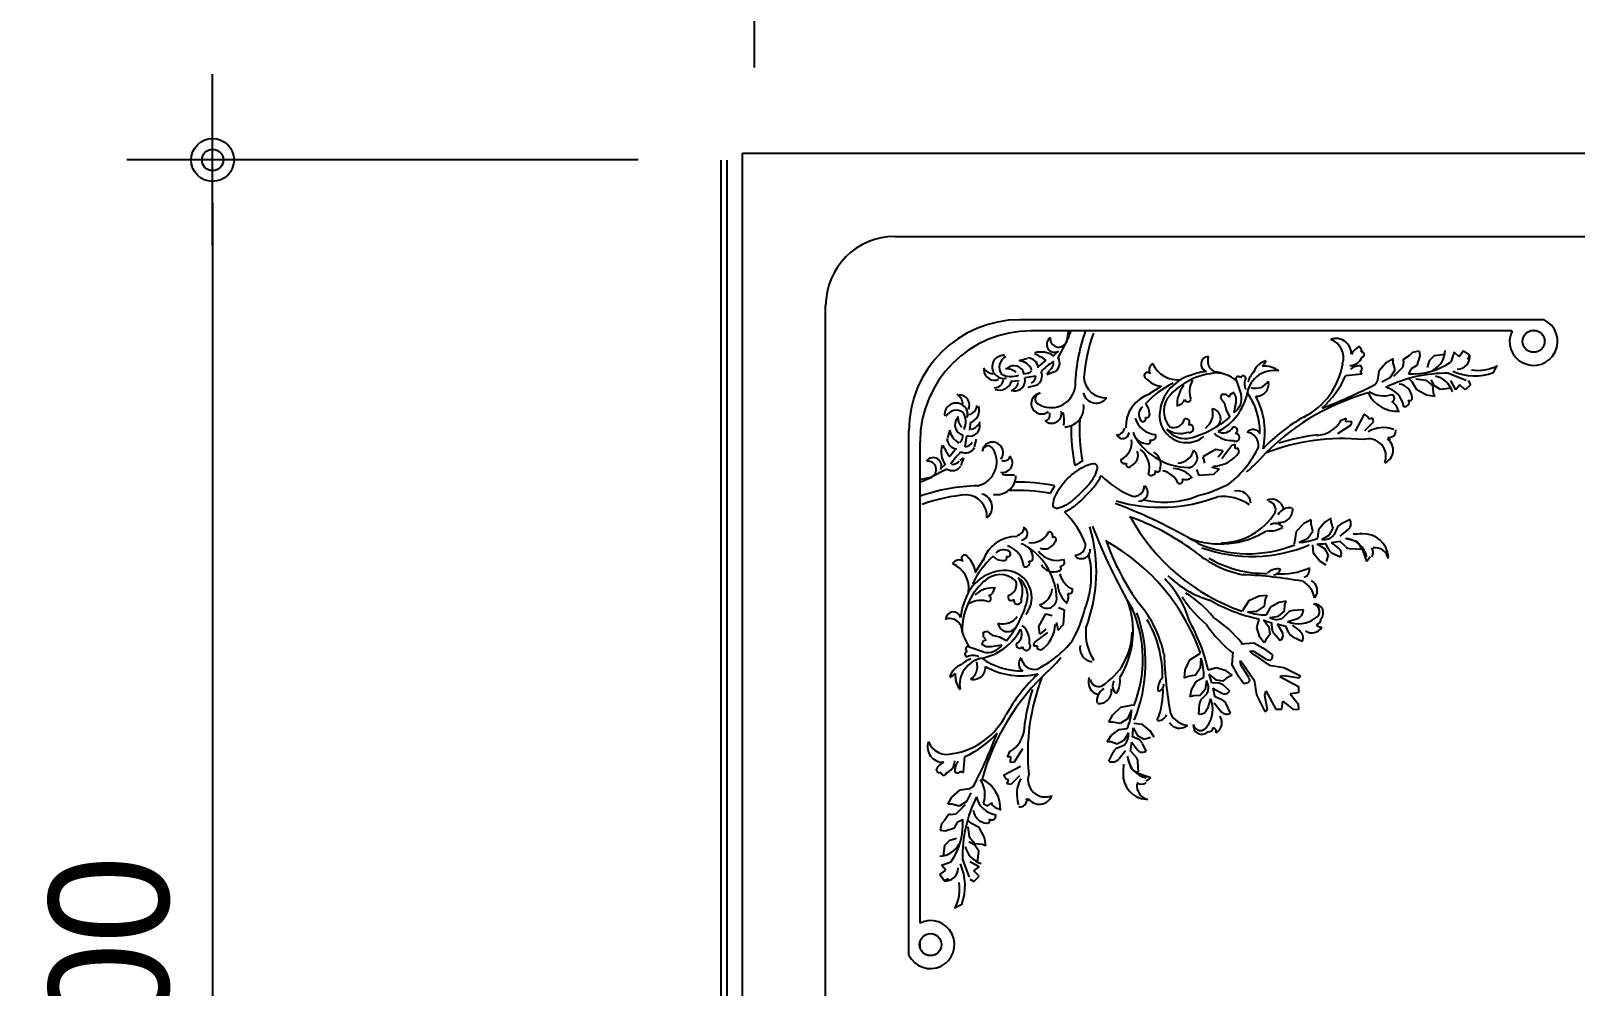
# Model space of a CAD drawing. Header units: millimetres. Extents: x 0 to 21000, y 0 to 5940.
# Drawn here: x 19659.4 to 19839.5, y 1142.3 to 1253.7 of the extents above; entities that cross this region are included whole.
import ezdxf

# ---------------------------------------------------------------- set-up
doc = ezdxf.new("R2010")
doc.units = ezdxf.units.MM
doc.layers.add('2', color=7, linetype='Continuous')
doc.layers.add('DIM', color=7, linetype='Continuous')
doc.styles.add('1', font='')
doc.styles.get('1').set_extended_font_data('Dotum')
doc.dimstyles.new('SAMOO-3', dxfattribs={"dimscale": 300, "dimtxt": 3.0005, "dimasz": 1, "dimexe": 2, "dimexo": 2, "dimgap": 1, "dimtad": 1, "dimdec": 0, "dimdsep": 46, "dimlunit": 6, "dimtxsty": '1', "dimblk1": 'DIMDOT', "dimblk2": 'DIMDOT', "dimsah": 1, "dimcen": 2.5, "dimdle": 1.5, "dimclrd": 8, "dimclre": 8, "dimclrt": 3, "dimadec": 0, "dimazin": 0, "dimtfac": 1, "dimtdec": 0, "dimtix": 1, "dimtmove": 2, "dimatfit": 3, "dimldrblk": 'DIMDOT', "dimfxl": 1, "dimtvp": 1, "dimtolj": 1, "dimtzin": 0, "dimarcsym": 0})

# ---------------------------------------------------------------- blocks, each defined once
blk = doc.blocks.new('DIMDOT')
at = {"color": 0}
blk.add_line((-2, 0), (2, 0), dxfattribs=at)
for radius in [0.5, 0.25]:
    blk.add_circle((0, 0), radius, dxfattribs=at)
blk = doc.blocks.new('*D3101')
at = {"layer": 'Defpoints', "color": 0, "transparency": 16777216}
for p in [(19743.79, 1299.04), (19743.79, 1239.39), (19936.64, 1239.39)]:
    blk.add_point(p, dxfattribs=at)
at = {"layer": 'DIM', "color": 8, "lineweight": -2, "transparency": 16777216}
for p, q in [((19743.79, 1249.39), (19743.79, 1309.04)), ((19936.64, 1249.39), (19936.64, 1309.04)), ((19931.64, 1299.04), (19748.79, 1299.04))]:
    blk.add_line(p, q, dxfattribs=at)
at = {"layer": 'DIM', "color": 8, "lineweight": -2, "transparency": 16777216, "xscale": 5, "yscale": 5, "zscale": 5, "rotation": 180}
blk.add_blockref('DIMDOT', (19743.79, 1299.04), dxfattribs=at)
at = {"layer": 'DIM', "color": 8, "lineweight": -2, "transparency": 16777216, "xscale": 5, "yscale": 5, "zscale": 5}
blk.add_blockref('DIMDOT', (19936.64, 1299.04), dxfattribs=at)
at = {"layer": 'DIM', "color": 3, "transparency": 16777216, "insert": (19840.21, 1311.05), "char_height": 14, "attachment_point": 5, "style": '1'}
blk.add_mtext('\\A1;600', dxfattribs=at)
blk = doc.blocks.new('*D3107')
at = {"layer": 'Defpoints', "color": 0, "transparency": 16777216}
for p in [(19740.23, 1238.6), (19680.58, 1045.74), (19740.23, 1045.74)]:
    blk.add_point(p, dxfattribs=at)
at = {"layer": 'DIM', "color": 8, "lineweight": -2, "transparency": 16777216}
for p, q in [((19730.23, 1238.6), (19670.58, 1238.6)), ((19680.58, 1233.6), (19680.58, 1050.74)), ((19730.23, 1045.74), (19670.58, 1045.74))]:
    blk.add_line(p, q, dxfattribs=at)
at = {"layer": 'DIM', "color": 8, "lineweight": -2, "transparency": 16777216, "xscale": 5, "yscale": 5, "zscale": 5}
for p, rotation in [((19680.58, 1238.6), 90), ((19680.58, 1045.74), 270)]:
    blk.add_blockref('DIMDOT', p, dxfattribs=dict(at, rotation=rotation))
at = {"layer": 'DIM', "color": 3, "transparency": 16777216, "insert": (19668.57, 1142.17), "char_height": 14, "attachment_point": 5, "rotation": 90, "style": '1'}
blk.add_mtext('\\A1;600', dxfattribs=at)

msp = doc.modelspace()

# ---------------------------------------------------------------- linework, layer by layer
at = {"color": 7}
for p, q in [((19742.38, 1045.13), (19742.38, 1239.39)), ((19742.38, 1239.39), (19936.64, 1239.39)), ((19760.18, 1229.68), (19918.84, 1229.68)), ((19752.09, 1062.94), (19752.09, 1221.59)), ((19835.91, 1219.97), (19774.75, 1219.97)), ((19832.15, 1218.67), (19776.05, 1218.67)), ((19780.43, 1218.72), (19780.17, 1217.37)), ((19835.06, 1218.67), (19834.28, 1218.67)), ((19779.15, 1216.24), (19778.59, 1215.67)), ((19779.21, 1215.54), (19780.17, 1217.37)), ((19819.47, 1215.32), (19820.22, 1215.83)), ((19820.22, 1215.83), (19820.57, 1216.18)), ((19820.57, 1216.18), (19821.31, 1216.33)), ((19821.31, 1216.33), (19821.39, 1215.75)), ((19824.36, 1215.92), (19823.07, 1215.77)), ((19825.42, 1216.18), (19825, 1215.02)), ((19825.99, 1215.66), (19825.42, 1216.18)), ((19826.49, 1216.35), (19825.99, 1215.66)), ((19827.22, 1215.85), (19826.49, 1216.35)), ((19827, 1215.34), (19827.22, 1215.85)), ((19774.68, 1215.2), (19775.59, 1215.46)), ((19775.17, 1215.06), (19774.68, 1215.2)), ((19777.77, 1215.26), (19776.94, 1214.56)), ((19817.46, 1214.95), (19816.61, 1213.97)), ((19818.29, 1215.42), (19817.46, 1214.95)), ((19817.99, 1213.27), (19818.52, 1214.12)), ((19818.29, 1214.96), (19818.29, 1215.42)), ((19818.52, 1214.12), (19818.29, 1214.96)), ((19818.37, 1213.4), (19819.47, 1214.49)), ((19819.55, 1215.08), (19819.47, 1215.32)), ((19819.47, 1214.49), (19819.55, 1215.08)), ((19820.37, 1214.26), (19820.06, 1213.67)), ((19821.04, 1214.65), (19820.37, 1214.26)), ((19821.39, 1215.75), (19821.04, 1214.65)), ((19822.49, 1215.18), (19822.27, 1214.4)), ((19823.07, 1215.77), (19822.49, 1215.18)), ((19829.99, 1213.8), (19830.35, 1214.48)), ((19774.66, 1212.86), (19773.7, 1212.76)), ((19776.61, 1213.4), (19775.32, 1213.2)), ((19775.71, 1212.12), (19776.63, 1212.34)), ((19778.22, 1214.01), (19777.9, 1213.6)), ((19777.9, 1213.6), (19778.79, 1213.92)), ((19791.28, 1212.23), (19789.77, 1211.28)), ((19814.62, 1213.61), (19812.73, 1213.44)), ((19814.45, 1213.96), (19814.62, 1213.61)), ((19816.45, 1212.91), (19816.24, 1212.46)), ((19816.61, 1213.97), (19816.45, 1212.91)), ((19816.98, 1212.73), (19817.99, 1213.27)), ((19820.52, 1212.73), (19820.17, 1213.08)), ((19821.03, 1211.79), (19820.52, 1212.73)), ((19820.95, 1213.08), (19822.09, 1212.92)), ((19822.09, 1212.92), (19822.87, 1212.3)), ((19823.09, 1212.26), (19822.7, 1212.96)), ((19822.87, 1212.3), (19822.95, 1211.43)), ((19823.79, 1211.83), (19823.09, 1212.26)), ((19824.74, 1213.73), (19826.81, 1212.94)), ((19825.6, 1211.79), (19825, 1212.87)), ((19826.07, 1212.39), (19825.6, 1211.79)), ((19826.68, 1211.79), (19826.07, 1212.39)), ((19827.32, 1212.39), (19826.68, 1211.79)), ((19827.02, 1212.87), (19827.32, 1212.39)), ((19798.25, 1211.27), (19798.13, 1210.88)), ((19798.13, 1210.88), (19798.6, 1210.26)), ((19798.8, 1211.27), (19798.25, 1211.27)), ((19799.14, 1210.96), (19798.8, 1211.27)), ((19799.22, 1211.23), (19799.14, 1210.96)), ((19799.69, 1211.47), (19799.22, 1211.23)), ((19799.96, 1210.96), (19799.69, 1211.47)), ((19799.96, 1210.34), (19799.96, 1210.96)), ((19822.16, 1211.16), (19821.03, 1211.79)), ((19823.11, 1211), (19822.16, 1211.16)), ((19822.95, 1211.43), (19823.11, 1211)), ((19825.09, 1211.98), (19823.79, 1211.83)), ((19798.6, 1210.26), (19798.8, 1209.41)), ((19798.8, 1209.41), (19799.22, 1208.59)), ((19799.73, 1209.14), (19799.96, 1210.34)), ((19814.92, 1208.95), (19813.86, 1206.96)), ((19815.37, 1208.64), (19814.92, 1208.95)), ((19815.47, 1208.37), (19815.37, 1208.64)), ((19761.8, 1145.87), (19761.8, 1207.02)), ((19766.57, 1207.1), (19766.31, 1206.19)), ((19766.71, 1206.6), (19766.57, 1207.1)), ((19768.91, 1207.11), (19769.01, 1208.07)), ((19811.85, 1206.72), (19813.4, 1207.7)), ((19812.81, 1208.46), (19812.08, 1208.16)), ((19812.76, 1208.07), (19812.81, 1208.46)), ((19813.45, 1208.12), (19812.76, 1208.07)), ((19813.4, 1207.7), (19813.45, 1208.12)), ((19814.98, 1207.05), (19815.99, 1208.07)), ((19815.91, 1208.51), (19815.47, 1208.37)), ((19815.99, 1208.07), (19815.91, 1208.51)), ((19763.1, 1149.62), (19763.1, 1205.72)), ((19768.37, 1205.16), (19768.57, 1206.45)), ((19769.65, 1206.06), (19769.43, 1205.14)), ((19799.45, 1205.3), (19798.29, 1203.75)), ((19799.86, 1205.41), (19799.45, 1205.3)), ((19799.86, 1204.95), (19799.86, 1205.41)), ((19766.51, 1204), (19767.21, 1204.83)), ((19767.77, 1203.55), (19768.17, 1203.87)), ((19768.17, 1203.87), (19767.85, 1202.98)), ((19797.57, 1204.83), (19796.1, 1203.98)), ((19796.1, 1203.98), (19796.29, 1203.24)), ((19798.47, 1204.68), (19797.57, 1204.83)), ((19797.88, 1203.99), (19798.47, 1204.68)), ((19800.22, 1204.96), (19799.86, 1204.95)), ((19800.33, 1204.55), (19800.22, 1204.96)), ((19763.05, 1201.34), (19764.4, 1201.6)), ((19766.23, 1202.56), (19764.4, 1201.6)), ((19765.53, 1202.62), (19766.1, 1203.18)), ((19795.65, 1201.81), (19795.39, 1202.52)), ((19797.34, 1201.94), (19795.65, 1201.81)), ((19797.12, 1202.81), (19798, 1202.56)), ((19798, 1202.56), (19797.34, 1201.94)), ((19807.88, 1196.2), (19806.99, 1195.26)), ((19808.73, 1196.63), (19807.88, 1196.2)), ((19808.71, 1196.17), (19808.73, 1196.63)), ((19808.9, 1195.33), (19808.71, 1196.17)), ((19810.3, 1196.37), (19809.58, 1195.46)), ((19811.02, 1196.83), (19810.3, 1196.37)), ((19811.04, 1196.42), (19811.02, 1196.83)), ((19811.28, 1195.68), (19811.04, 1196.42)), ((19813.27, 1196.66), (19812.18, 1196.13)), ((19813.29, 1196.61), (19813.27, 1196.66)), ((19806.99, 1195.26), (19806.72, 1193.84)), ((19807.3, 1194), (19808.34, 1194.49)), ((19808.34, 1194.49), (19808.9, 1195.33)), ((19809.58, 1195.46), (19809.48, 1194.5)), ((19809.96, 1194.36), (19810.85, 1194.88)), ((19810.85, 1194.88), (19811.28, 1195.68)), ((19811.72, 1195.64), (19811.37, 1194.83)), ((19812.09, 1194.72), (19813.01, 1195.47)), ((19812.71, 1194.51), (19813.84, 1194.17)), ((19809.01, 1192.72), (19808.9, 1193.73)), ((19809.75, 1191.81), (19809.01, 1192.72)), ((19809.38, 1193.82), (19810.28, 1193.3)), ((19810.28, 1193.3), (19810.72, 1192.52)), ((19810.73, 1193.21), (19810.43, 1193.88)), ((19810.72, 1192.52), (19810.49, 1191.77)), ((19811.06, 1193.99), (19812, 1193.25)), ((19812.12, 1192.3), (19811.2, 1192.73)), ((19812.72, 1193.52), (19812.08, 1194.13)), ((19812.2, 1192.49), (19812.12, 1192.3)), ((19814.54, 1193.17), (19813.33, 1193.25)), ((19814.54, 1193.22), (19814.54, 1193.17)), ((19815.23, 1191.76), (19814.65, 1193.47)), ((19769.54, 1190.49), (19770.49, 1192)), ((19810.48, 1191.36), (19809.75, 1191.81)), ((19815.59, 1192.31), (19815.23, 1191.76)), ((19801.46, 1187.19), (19800.68, 1185.98)), ((19802.64, 1187.73), (19801.46, 1187.19)), ((19803.59, 1187.82), (19802.64, 1187.73)), ((19803.26, 1186.55), (19803.4, 1187.4)), ((19803.4, 1187.4), (19803.59, 1187.82)), ((19805.79, 1187.16), (19804.95, 1187)), ((19805.65, 1186.76), (19805.79, 1187.16)), ((19776.94, 1184.2), (19777.79, 1185.67)), ((19777.79, 1185.67), (19778.53, 1185.48)), ((19779.96, 1186.12), (19779.25, 1186.39)), ((19779.83, 1184.43), (19779.96, 1186.12)), ((19801.28, 1185.91), (19802.43, 1185.98)), ((19802.43, 1185.98), (19803.26, 1186.55)), ((19803.93, 1186.41), (19803.49, 1185.56)), ((19803.89, 1185.25), (19804.91, 1185.41)), ((19804.95, 1187), (19803.93, 1186.41)), ((19804.91, 1185.41), (19805.6, 1185.99)), ((19805.99, 1185.79), (19805.37, 1185.17)), ((19805.6, 1185.99), (19805.65, 1186.76)), ((19807.81, 1186.16), (19806.6, 1186.07)), ((19807.81, 1186.11), (19807.81, 1186.16)), ((19770.5, 1183.52), (19770.89, 1183.64)), ((19770.5, 1182.98), (19770.5, 1183.52)), ((19770.89, 1183.64), (19771.51, 1183.17)), ((19776.47, 1182.32), (19778.02, 1183.48)), ((19777.09, 1183.3), (19776.94, 1184.2)), ((19777.79, 1183.89), (19777.09, 1183.3)), ((19778.96, 1184.65), (19779.21, 1183.77)), ((19779.21, 1183.77), (19779.83, 1184.43)), ((19802.39, 1184.08), (19802.66, 1185.06)), ((19802.74, 1182.96), (19802.39, 1184.08)), ((19803.15, 1184.97), (19803.79, 1184.16)), ((19803.79, 1184.16), (19803.9, 1183.26)), ((19804.17, 1183.9), (19804.14, 1184.64)), ((19804.77, 1184.5), (19805.37, 1183.46)), ((19806.13, 1183.45), (19805.77, 1184.25)), ((19806, 1184.8), (19807.13, 1185.15)), ((19806.49, 1184.37), (19807.42, 1183.64)), ((19770.3, 1182.08), (19770.54, 1182.55)), ((19770.81, 1181.81), (19770.3, 1182.08)), ((19770.81, 1182.63), (19770.5, 1182.98)), ((19770.54, 1182.55), (19770.81, 1182.63)), ((19771.43, 1181.81), (19770.81, 1181.81)), ((19772.64, 1182.04), (19771.43, 1181.81)), ((19771.51, 1183.17), (19772.36, 1182.98)), ((19772.36, 1182.98), (19773.18, 1182.55)), ((19776.36, 1181.92), (19776.47, 1182.32)), ((19776.82, 1181.91), (19776.36, 1181.92)), ((19776.82, 1181.55), (19776.82, 1181.91)), ((19802.05, 1182.27), (19800.53, 1182.14)), ((19803.44, 1181.49), (19802.05, 1182.27)), ((19803.25, 1182.28), (19802.74, 1182.96)), ((19803.42, 1182.65), (19803.25, 1182.28)), ((19803.9, 1183.26), (19803.42, 1182.65)), ((19805.12, 1182.54), (19804.43, 1183.29)), ((19805.26, 1182.68), (19805.12, 1182.54)), ((19807.69, 1182.45), (19806.6, 1182.97)), ((19807.71, 1182.5), (19807.69, 1182.45)), ((19777.22, 1181.44), (19776.82, 1181.55)), ((19794.04, 1179.13), (19794.58, 1180.31)), ((19794.58, 1180.31), (19795.8, 1181.09)), ((19795.86, 1180.49), (19795.79, 1179.34)), ((19799.5, 1179.72), (19799.63, 1181.24)), ((19800.87, 1179.68), (19800.44, 1180.2)), ((19800.51, 1179.72), (19800.44, 1180.2)), ((19802.05, 1181.27), (19801.57, 1181.33)), ((19802.09, 1180.9), (19801.57, 1181.33)), ((19803.51, 1180.33), (19802.05, 1181.27)), ((19802.09, 1180.9), (19803.83, 1179.68)), ((19804.25, 1180.91), (19803.44, 1181.49)), ((19803.51, 1180.33), (19803.96, 1180.26)), ((19803.96, 1180.26), (19804.16, 1180.46)), ((19804.16, 1180.46), (19804.25, 1180.91)), ((19793.95, 1178.19), (19794.04, 1179.13)), ((19794.37, 1178.37), (19793.95, 1178.19)), ((19795.23, 1178.52), (19794.37, 1178.37)), ((19795.79, 1179.34), (19795.23, 1178.52)), ((19795.36, 1177.84), (19796.21, 1178.28)), ((19797.69, 1179.38), (19796.71, 1179.11)), ((19796.8, 1178.62), (19797.62, 1177.98)), ((19798.81, 1179.03), (19797.69, 1179.38)), ((19798.51, 1177.87), (19799.12, 1178.36)), ((19799.5, 1178.52), (19798.81, 1179.03)), ((19799.12, 1178.36), (19799.5, 1178.52)), ((19800.28, 1178.33), (19799.5, 1179.72)), ((19800.86, 1177.52), (19800.28, 1178.33)), ((19801.44, 1178.26), (19800.51, 1179.72)), ((19800.87, 1179.68), (19802.09, 1177.94)), ((19801.44, 1178.26), (19801.51, 1177.81)), ((19803.83, 1179.68), (19805.55, 1179.42)), ((19805.61, 1178.45), (19805.06, 1178.35)), ((19805.06, 1178.35), (19807.23, 1177.19)), ((19805.55, 1179.42), (19807.49, 1178.45)), ((19807.3, 1178.16), (19805.61, 1178.45)), ((19807.49, 1178.45), (19807.3, 1178.16)), ((19794.62, 1175.98), (19794.77, 1176.83)), ((19794.77, 1176.83), (19795.36, 1177.84)), ((19796.36, 1176.87), (19795.78, 1176.17)), ((19795.98, 1175.78), (19796.6, 1176.4)), ((19796.52, 1177.89), (19796.36, 1176.87)), ((19797.87, 1177.6), (19797.13, 1177.63)), ((19797.27, 1177), (19798.31, 1176.41)), ((19797.62, 1177.98), (19798.51, 1177.87)), ((19799.23, 1176.65), (19798.49, 1177.34)), ((19799.09, 1176.51), (19799.23, 1176.65)), ((19801.32, 1177.61), (19800.86, 1177.52)), ((19801.51, 1177.81), (19801.32, 1177.61)), ((19802.09, 1177.94), (19802.35, 1176.22)), ((19802.35, 1176.22), (19803.32, 1174.28)), ((19803.32, 1176.16), (19803.42, 1176.71)), ((19803.42, 1176.71), (19804.59, 1174.54)), ((19807.23, 1176.47), (19806.29, 1176.34)), ((19806.29, 1176.34), (19807.2, 1175.18)), ((19807.23, 1177.19), (19807.23, 1176.47)), ((19785.58, 1173.89), (19786.52, 1174.78)), ((19786.52, 1174.78), (19787.93, 1175.06)), ((19787.77, 1174.47), (19787.28, 1173.43)), ((19795.01, 1176.12), (19794.62, 1175.98)), ((19795.78, 1176.17), (19795.01, 1176.12)), ((19795.61, 1173.96), (19795.7, 1175.17)), ((19796.98, 1175.78), (19796.62, 1174.64)), ((19797.4, 1175.28), (19798.13, 1174.35)), ((19798.32, 1175.64), (19797.52, 1176)), ((19799.32, 1174.08), (19798.8, 1175.17)), ((19803.61, 1174.47), (19803.32, 1176.16)), ((19803.32, 1174.28), (19803.61, 1174.47)), ((19804.59, 1174.54), (19805.3, 1174.54)), ((19805.3, 1174.54), (19805.43, 1175.48)), ((19805.43, 1175.48), (19806.59, 1174.57)), ((19806.59, 1174.57), (19807.25, 1174.52)), ((19807.2, 1175.18), (19807.25, 1174.52)), ((19785.14, 1173.04), (19785.58, 1173.89)), ((19785.6, 1173.06), (19785.14, 1173.04)), ((19786.45, 1172.87), (19785.6, 1173.06)), ((19787.28, 1173.43), (19786.45, 1172.87)), ((19789.06, 1172.76), (19788.04, 1172.87)), ((19789.96, 1172.02), (19789.06, 1172.76)), ((19795.66, 1173.96), (19795.61, 1173.96)), ((19799.27, 1174.06), (19799.32, 1174.08)), ((19784.94, 1170.75), (19785.4, 1171.47)), ((19785.4, 1171.47), (19786.32, 1172.19)), ((19786.89, 1170.92), (19786.09, 1170.49)), ((19786.32, 1172.19), (19787.27, 1172.29)), ((19787.41, 1171.81), (19786.89, 1170.92)), ((19788.56, 1171.04), (19787.89, 1171.34)), ((19787.95, 1172.39), (19788.47, 1171.49)), ((19788.47, 1171.49), (19789.25, 1171.05)), ((19789.25, 1171.05), (19790, 1171.28)), ((19790.41, 1171.29), (19789.96, 1172.02)), ((19768.16, 1167.16), (19768.33, 1169.04)), ((19773.31, 1168.96), (19773.62, 1169.69)), ((19773.7, 1169.01), (19773.31, 1168.96)), ((19773.65, 1168.32), (19773.7, 1169.01)), ((19775.05, 1169.93), (19774.07, 1168.37)), ((19785.35, 1170.73), (19784.94, 1170.75)), ((19785.11, 1168.5), (19785.65, 1169.59)), ((19786.09, 1170.49), (19785.35, 1170.73)), ((19786.13, 1170.05), (19786.94, 1170.4)), ((19787.05, 1169.68), (19786.31, 1168.76)), ((19787.26, 1169.06), (19787.6, 1167.93)), ((19788.25, 1169.05), (19787.64, 1169.69)), ((19787.78, 1170.71), (19788.52, 1169.77)), ((19789.47, 1169.65), (19789.04, 1170.57)), ((19789.29, 1169.57), (19789.47, 1169.65)), ((19767.82, 1167.33), (19768.16, 1167.16)), ((19772.82, 1166.85), (19774.81, 1167.91)), ((19774.07, 1168.37), (19773.65, 1168.32)), ((19785.16, 1168.48), (19785.11, 1168.5)), ((19788.6, 1167.24), (19788.52, 1168.44)), ((19788.55, 1167.23), (19788.6, 1167.24)), ((19768.86, 1165.32), (19769.31, 1165.53)), ((19773.13, 1166.4), (19772.82, 1166.85)), ((19773.41, 1166.3), (19773.13, 1166.4)), ((19773.26, 1165.86), (19773.41, 1166.3)), ((19773.7, 1165.78), (19773.26, 1165.86)), ((19774.72, 1166.79), (19773.7, 1165.78)), ((19790.02, 1166.54), (19788.3, 1167.12)), ((19789.47, 1166.18), (19790.02, 1166.54)), ((19766.35, 1163.48), (19766.82, 1164.31)), ((19766.82, 1164.31), (19767.8, 1165.16)), ((19768.51, 1163.78), (19767.65, 1163.26)), ((19767.8, 1165.16), (19768.86, 1165.32)), ((19769.04, 1164.79), (19768.51, 1163.78)), ((19766.46, 1162.3), (19765.95, 1161.56)), ((19766.81, 1163.48), (19766.35, 1163.48)), ((19766.69, 1162.22), (19766.46, 1162.3)), ((19767.28, 1162.3), (19766.69, 1162.22)), ((19767.65, 1163.26), (19766.81, 1163.48)), ((19768.38, 1163.4), (19767.28, 1162.3)), ((19765.59, 1161.2), (19765.44, 1160.46)), ((19765.44, 1160.46), (19766.02, 1160.38)), ((19765.95, 1161.56), (19765.59, 1161.2)), ((19766.02, 1160.38), (19767.12, 1160.73)), ((19767.12, 1160.73), (19767.51, 1161.4)), ((19767.51, 1161.4), (19768.1, 1161.71)), ((19769.04, 1161.25), (19768.69, 1161.6)), ((19768.69, 1160.82), (19768.85, 1159.68)), ((19769.98, 1160.74), (19769.04, 1161.25)), ((19770.61, 1159.61), (19769.98, 1160.74)), ((19765.85, 1157.41), (19766, 1158.7)), ((19766, 1158.7), (19766.59, 1159.28)), ((19766.59, 1159.28), (19767.37, 1159.5)), ((19769.51, 1158.68), (19768.81, 1159.07)), ((19768.85, 1159.68), (19769.48, 1158.9)), ((19769.48, 1158.9), (19770.34, 1158.82)), ((19769.95, 1157.98), (19769.51, 1158.68)), ((19770.34, 1158.82), (19770.77, 1158.67)), ((19770.77, 1158.67), (19770.61, 1159.61)), ((19765.59, 1156.35), (19766.75, 1156.77)), ((19768.04, 1157.03), (19768.83, 1154.96)), ((19769.98, 1156.17), (19768.9, 1156.77)), ((19769.79, 1156.68), (19769.95, 1157.98)), ((19765.42, 1155.29), (19766.12, 1155.79)), ((19765.92, 1154.55), (19765.42, 1155.29)), ((19766.12, 1155.79), (19765.59, 1156.35)), ((19766.43, 1154.77), (19765.92, 1154.55)), ((19768.9, 1154.75), (19769.38, 1154.45)), ((19769.38, 1155.7), (19769.98, 1156.17)), ((19769.98, 1155.09), (19769.38, 1155.7)), ((19769.38, 1154.45), (19769.98, 1155.09)), ((19767.97, 1151.78), (19767.29, 1151.42)), ((19763.1, 1146.71), (19763.1, 1147.49))]:
    msp.add_line(p, q, dxfattribs=at)
for points in [[(19782.06, 1203.46, 0.035102), (19781.17, 1202.96, 0.031588)], [(19778.75, 1198.08, -0.237745), (19778.61, 1198.44, -0.085124), (19778.89, 1199.43, -0.042817), (19779.46, 1200.42, -0.027703), (19780.3, 1201.48, -0.031588)], [(19783.69, 1203.02, 0.237745), (19783.33, 1203.16, 0.085124), (19782.34, 1202.88, 0.042817), (19781.36, 1202.31, 0.027703), (19780.3, 1201.48, 0.031588)], [(19781.92, 1199.86, 0.025461), (19782.77, 1200.76, 0.042817), (19783.43, 1201.68, 0.085124), (19783.8, 1202.64, 0.237745), (19783.69, 1203.02, 0.237745)], [(19782.36, 1199.39, 0.025461), (19783.26, 1200.34, 0.042817), (19783.99, 1201.35, 0.03531), (19784.22, 1201.82, 0.237745)], [(19778.31, 1199.71, -0.035102), (19778.81, 1200.6, -0.031588)], [(19781.92, 1199.86, -0.025461), (19781.01, 1199, -0.042817), (19780.09, 1198.34, -0.085124), (19779.13, 1197.97, -0.237745), (19778.75, 1198.08, -0.237745)], [(19782.38, 1199.41, -0.025461), (19781.44, 1198.51, -0.042817), (19780.42, 1197.78, -0.03531), (19779.96, 1197.55, -0.237745)]]:
    msp.add_lwpolyline(points, format="xyb", dxfattribs=at)
for centre in [(19834.67, 1217.45), (19764.32, 1147.1)]:
    msp.add_circle(centre, 1.28, dxfattribs=at)
for centre, radius, start, end in [((19760.18, 1221.59), 8.09, 90, 180), ((19774.75, 1207.02), 12.95, 90, 180), ((19834.67, 1217.45), 2.8, 154.1624, 63.8651), ((19776.05, 1205.72), 12.95, 90, 180), ((19778.81, 1217.11), 0.936, 123.9187, 299.1101), ((19779.27, 1217.77), 0.987, 173.5153, 335.9067), ((19773.15, 1221.09), 7.94, 330.9533, 342.2548), ((19802.78, 1211.48), 21.62, 160.3784, 178.788), ((19802.78, 1211.48), 20.65, 160.3784, 175.1446), ((19811.61, 1215.99), 1.8, 357.1477, 109.4847), ((19810.17, 1215.52), 2.32, 342.8674, 69.0217), ((19771.57, 1205.81), 11.31, 56.737, 64.4506), ((19777.19, 1213.5), 2.71, 56.7343, 105.5654), ((19815.08, 1215.15), 1.83, 112.941, 155.8179), ((19814.24, 1216.41), 0.374, 324.6103, 68.2626), ((19814.62, 1215.91), 0.291, 279.6057, 98.0779), ((19821.75, 1216.47), 2.62, 296.1563, 357.7985), ((19825.79, 1215.66), 1.44, 267.8157, 7.7186), ((19771.76, 1215.18), 1.52, 213.3064, 264.2331), ((19771.76, 1214.11), 1.2, 179.6806, 294.8987), ((19772.85, 1214.47), 1.34, 83.799, 284.9817), ((19773.71, 1214.43), 1.37, 116.4704, 215.8899), ((19773.23, 1212.74), 1.52, 44.841, 95.7677), ((19774.06, 1213.41), 1.2, 14.1753, 129.3934), ((19774.4, 1213.26), 1.96, 26.9124, 81.8321), ((19775.4, 1214.63), 0.945, 254.4913, 320.9385), ((19775.66, 1214.3), 1.21, 3.8348, 91.331), ((19785.14, 1206), 11.2, 125.4101, 135.0569), ((19777.66, 1214.93), 1.01, 305.1068, 2.71), ((19778.18, 1214.91), 1.21, 304.0999, 31.5961), ((19790.66, 1214.13), 0.853, 120.0333, 212.6241), ((19793.12, 1216.13), 3.15, 203.6138, 277.9687), ((19796.76, 1214.79), 0.892, 91.2922, 253.6561), ((19798.07, 1215.18), 1.42, 159.338, 274.3177), ((19804.36, 1210.92), 3.13, 79.4588, 169.7731), ((19804.07, 1213.08), 2.2, 105.7101, 159.9254), ((19801.26, 1216.2), 2.43, 317.1562, 335.6007), ((19803.34, 1212.02), 2.54, 51.0395, 96.5775), ((19804.08, 1216.15), 8.42, 296.6607, 351.0229), ((19813.23, 1216.15), 1.53, 270.8146, 339.9992), ((19814.44, 1212.78), 1.83, 85.2829, 128.1598), ((19814.28, 1214.29), 0.374, 296.9522, 40.6045), ((19820.54, 1221.62), 7.96, 266.5202, 304.0045), ((19828.25, 1218.66), 4.6, 259.8016, 298.5231), ((19771.78, 1213.11), 1.07, 270.5184, 354.0123), ((19772.38, 1213.22), 1.46, 249.3284, 342.4832), ((19773.71, 1215.55), 2.21, 239.2479, 293.2561), ((19773.11, 1213.06), 1.52, 293.7217, 344.6483), ((19774.16, 1212.88), 1.2, 260.0959, 15.314), ((19775.61, 1213.46), 1.01, 299.1653, 356.7685), ((19776.12, 1213.39), 1.21, 298.1584, 25.6546), ((19784.74, 1213.4), 2.53, 183.7965, 273.6631), ((19789.64, 1213.45), 0.383, 36.6009, 247.6491), ((19796.95, 1203.36), 10.17, 115.2457, 138.0844), ((19791.6, 1215.08), 2.9, 223.3054, 262.8745), ((19796.05, 1208.67), 5.01, 104.9976, 181.6883), ((19798.14, 1205.85), 7.92, 89.7292, 137.3719), ((19796.27, 1210.18), 3.19, 138.7378, 185.7612), ((19797.17, 1211.59), 2.64, 149.4368, 200.792), ((19796.84, 1208.72), 5.22, 93.556, 113.4793), ((19796.84, 1208.72), 5.22, 52.732, 83.2594), ((19800.22, 1213.07), 0.283, 22.6938, 181.4957), ((19834.7, 1223.87), 36.4, 197.2815, 200.3183), ((19800.8, 1213.12), 0.316, 10.7843, 169.2157), ((19802.49, 1212.5), 1.54, 153.8119, 206.1881), ((19803.8, 1212.04), 2.54, 134.9292, 164.3373), ((19802.24, 1213.73), 1.75, 252.2708, 327.8723), ((19802.34, 1212.48), 1.43, 266.6469, 12.9946), ((19802.97, 1217.66), 10.63, 311.3575, 336.645), ((19789.24, 1264.71), 58.82, 290.6598, 297.3253), ((19824.54, 1197.51), 16.22, 89.288, 116.0429), ((19818.81, 1210.78), 1.69, 3.3756, 83.8483), ((19822.68, 1210.83), 2.62, 15.9504, 77.5926), ((19827.83, 1219.75), 6.33, 246.0883, 289.9889), ((19766.59, 1210.01), 1.52, 5.7669, 56.6936), ((19767.66, 1210.01), 1.2, 335.1013, 90.3194), ((19777.29, 1210.2), 1.22, 98.5372, 309.5875), ((19777.18, 1210.74), 0.665, 95.7381, 241.8161), ((19778.38, 1212.58), 2.86, 237.982, 347.0842), ((19783.65, 1211.81), 1.56, 193.253, 322.8565), ((19791.09, 1207.5), 3.99, 107.3537, 182.0285), ((19794.2, 1209.32), 2.68, 134.9822, 223.0251), ((19793.06, 1210.97), 0.961, 272.0382, 341.0061), ((19794.34, 1210.8), 0.393, 202.2095, 337.095), ((19794.85, 1212.76), 6.56, 297.5131, 348.6689), ((19798.59, 1210.81), 2.02, 304.3523, 12.2279), ((19794.56, 1206.79), 8.19, 359.441, 34.909), ((19794.67, 1206.86), 8.66, 347.0009, 28.9379), ((19822.67, 1185.36), 27.08, 105.6497, 137.4505), ((19818.81, 1213.12), 3.83, 206.0675, 273.1586), ((19817.17, 1214.27), 3.17, 236.8343, 288.1895), ((19816.85, 1209.45), 2.7, 8.8457, 77.8378), ((19817.96, 1210.83), 0.471, 289.6069, 64.4924), ((19819.65, 1210.33), 0.487, 253.2829, 33.665), ((19820.23, 1210.81), 0.274, 230.7027, 15.5727), ((19767.31, 1208.92), 1.34, 345.0183, 186.201), ((19767.34, 1208.06), 1.37, 54.1101, 153.5296), ((19769.04, 1208.54), 1.52, 174.2323, 225.159), ((19766.22, 1208.06), 2.21, 336.7439, 30.7521), ((19768.66, 1209.99), 1.07, 275.9877, 359.4816), ((19768.55, 1209.39), 1.46, 287.5168, 20.6716), ((19778.46, 1209.03), 1.14, 228.3019, 13.1457), ((19777.58, 1208.84), 0.672, 280.6509, 24.6575), ((19774.76, 1208.19), 5.14, 353.913, 10.6596), ((19779.93, 1209.75), 2.27, 271.4704, 8.8018), ((19789.81, 1208.92), 1.19, 130.4526, 215.5426), ((19789.54, 1208.91), 0.349, 243.6208, 23.1711), ((19788.55, 1209.14), 1.31, 355.9158, 50.4265), ((19795.25, 1209.01), 2.02, 304.3105, 16.7397), ((19797.04, 1208.46), 1.13, 305.2285, 82.8513), ((19817.46, 1191.47), 19.66, 119.2519, 136.8723), ((19817.69, 1209.31), 1.15, 359.4356, 68.4035), ((19768.51, 1207.37), 1.96, 188.1679, 243.0876), ((19768.36, 1207.71), 1.2, 140.6066, 255.8247), ((19768.89, 1207.61), 1.2, 254.686, 9.9041), ((19768.71, 1208.67), 1.52, 285.3517, 336.2783), ((19802.35, 1207.27), 21.62, 179.0676, 191.4879), ((19802.35, 1207.27), 20.65, 176.973, 190.621), ((19786.74, 1206.88), 0.761, 199.0761, 355.4213), ((19785.85, 1207.64), 1.16, 285.6895, 345.1224), ((19789.6, 1207.2), 1.69, 191.1463, 271.619), ((19790.76, 1209.28), 2.7, 197.1568, 266.1489), ((19789.1, 1208.43), 0.331, 218.4386, 30.5235), ((19794.2, 1208.81), 3.17, 185.1571, 308.7972), ((19793.45, 1209.37), 2.66, 234.1475, 289.5923), ((19794.03, 1208.73), 2.62, 215.2478, 284.7436), ((19792.72, 1208.62), 1.22, 247.0362, 347.1549), ((19794.14, 1208.01), 0.402, 313.9387, 124.249), ((19794.53, 1207.28), 0.455, 245.3953, 104.2159), ((19791.27, 1218.14), 12.43, 286.0493, 309.8056), ((19798.49, 1208), 1.22, 239.7052, 332.4113), ((19799.71, 1207.06), 0.402, 299.1951, 109.5055), ((19801.93, 1206.19), 0.97, 30.45, 135), ((19801.01, 1205.31), 1.58, 352.0382, 81.3675), ((19809.17, 1209.97), 3.49, 273.787, 328.4854), ((19817.13, 1203.83), 3.56, 69.8685, 119.9364), ((19817.8, 1207.02), 0.794, 259.9784, 8.4706), ((19768.27, 1204.58), 2.71, 164.4346, 213.2657), ((19775.97, 1210.21), 11.31, 205.5494, 213.263), ((19767.47, 1206.11), 1.21, 178.669, 266.1652), ((19767.14, 1206.37), 0.945, 309.0615, 15.5087), ((19768.39, 1205.65), 1.21, 244.3454, 331.8416), ((19768.31, 1206.17), 1.01, 273.2315, 330.8347), ((19771.57, 1204.48), 1.22, 320.4125, 171.4628), ((19771.03, 1204.59), 0.665, 28.1839, 174.2619), ((19785.61, 1205.65), 2.19, 294.7199, 8.5217), ((19794.53, 1210.17), 7.43, 212.4172, 268.8217), ((19789.7, 1205.79), 0.274, 259.4219, 44.2918), ((19790.13, 1206.4), 0.487, 241.3296, 21.7117), ((19799.39, 1208.55), 2.66, 222.8506, 274.8487), ((19791.72, 1210.35), 12.06, 308.2784, 334.1453), ((19799.9, 1206.25), 0.455, 230.6517, 89.4723), ((19812.41, 1181.21), 24.9, 84.4416, 111.0356), ((19812.52, 1181.18), 25.54, 96.7722, 107.2813), ((19815.42, 1204.05), 2.03, 337.8686, 106.9276), ((19816.7, 1204.76), 1.59, 292.08, 54.138), ((19818.99, 1207.29), 1.69, 218.109, 230.8333), ((19764.66, 1202.96), 0.936, 330.8899, 146.0813), ((19764, 1202.5), 0.987, 294.0933, 96.4847), ((19775.78, 1196.63), 11.2, 134.9431, 144.5899), ((19766.84, 1204.11), 1.01, 267.29, 324.8932), ((19769.19, 1203.39), 2.86, 282.9158, 32.018), ((19772.74, 1203.31), 1.14, 256.8543, 41.6981), ((19772.93, 1204.19), 0.672, 245.3425, 349.3491), ((19786.98, 1203.64), 0.453, 177.7864, 297.7661), ((19787.45, 1203.09), 0.304, 149.9284, 324.0963), ((19787.16, 1204.17), 1.37, 292.9779, 20.6973), ((19787.16, 1202.7), 2.7, 343.6445, 52.6366), ((19789.51, 1203.08), 1.69, 338.1745, 58.6472), ((19793.1, 1205.28), 2.02, 272.1314, 344.5606), ((19794.32, 1203.86), 1.13, 273.0494, 50.6721), ((19797.24, 1206.66), 3.75, 271.4209, 325.7155), ((19792.18, 1213.43), 14.37, 308.7984, 317.5206), ((19760.68, 1208.62), 7.94, 287.7452, 299.0467), ((19766.86, 1203.59), 1.21, 238.4039, 325.9001), ((19772.02, 1201.84), 2.27, 261.1982, 358.5296), ((19773.58, 1207.01), 5.14, 259.3404, 276.087), ((19791.63, 1209.05), 10.36, 224.322, 248.9769), ((19790.08, 1202.3), 0.487, 228.0817, 8.4639), ((19790.81, 1202.49), 0.274, 205.5016, 350.3716), ((19790.8, 1199.8), 2.64, 24.7099, 76.0651), ((19792.43, 1199.45), 3.19, 39.7408, 86.7641), ((19793.35, 1201.27), 0.393, 248.407, 23.2925), ((19794.12, 1202.29), 0.961, 244.4959, 313.4638), ((19770.29, 1178.99), 21.62, 91.212, 109.6216), ((19769.96, 1198.12), 1.56, 307.1435, 76.747), ((19774.5, 1179.42), 20.65, 79.379, 93.027), ((19774.5, 1179.42), 21.62, 78.5121, 90.9324), ((19788.04, 1200.58), 1.21, 263.1342, 0.7124), ((19788.63, 1199.84), 1.03, 266.2871, 48.4319), ((19792.18, 1213.43), 14.37, 283.5388, 299.1923), ((19800.13, 1198.48), 1.54, 4.0069, 102.8882), ((19770.29, 1178.99), 20.65, 94.8554, 109.6216), ((19768.37, 1197.04), 2.53, 356.3369, 86.2035), ((19762.86, 1138.41), 64.4, 59.4985, 69.0701), ((19791.16, 1216.44), 18.34, 253.5453, 291.1613), ((19791.63, 1209.05), 10.36, 256.3906, 292.1845), ((19798.32, 1193.51), 5.85, 56.646, 95.2815), ((19804.11, 1197.62), 1.42, 10.8761, 113.2813), ((19803.63, 1197.84), 0.956, 338.7101, 82.1659), ((19806.2, 1196.49), 1.55, 77.9675, 152.1426), ((19805.07, 1197.83), 1.5, 261.1671, 4.8694), ((19772.72, 1190.14), 10.36, 21.0231, 45.678), ((19777.85, 1169.57), 29.08, 53.8346, 70.5896), ((19808.5, 1208.49), 23.84, 208.9419, 250.8461), ((19798.11, 1201.5), 7.56, 270.827, 328.0131), ((19804.52, 1195.12), 1.09, 35.923, 122.6431), ((19812.61, 1195.25), 0.971, 116.2334, 156.6413), ((19812.4, 1196.22), 0.971, 309.0542, 23.8266), ((19774.27, 1190.69), 3.99, 87.9715, 162.6463), ((19774.13, 1195.92), 1.16, 284.8776, 344.3105), ((19774.89, 1195.03), 0.761, 274.5787, 70.9239), ((19776.12, 1196.16), 2.19, 261.4783, 335.2801), ((19778.13, 1194.79), 0.453, 332.2339, 92.2136), ((19778.68, 1194.32), 0.304, 305.9037, 120.0716), ((19765.33, 1190.61), 18.34, 338.8387, 16.4547), ((19843.36, 1218.91), 64.4, 200.9299, 210.5015), ((19812.2, 1203.92), 29.08, 199.4104, 216.1654), ((19798.13, 1204.01), 10.19, 249.2554, 301.9501), ((19803.96, 1197.99), 2.64, 261.8598, 302.2109), ((19807.02, 1200.27), 6.28, 272.6026, 293.1322), ((19810.18, 1196.05), 1.71, 262.8308, 314.3969), ((19812.51, 1191.68), 2.79, 12.9119, 82.0672), ((19815.73, 1163.29), 31.73, 91.9034, 93.8104), ((19814.84, 1192.11), 2.89, 3.9452, 93.1672), ((19768.32, 1192.14), 0.383, 22.3509, 233.3991), ((19772.85, 1191.96), 1.19, 54.4574, 139.5474), ((19773.34, 1192.67), 0.331, 239.4765, 51.5614), ((19772.5, 1191.01), 2.7, 3.8511, 72.8432), ((19774.57, 1192.17), 1.69, 358.381, 78.8537), ((19771.61, 1187.24), 7.43, 1.1783, 57.5828), ((19779.07, 1194.61), 2.7, 217.3634, 286.3555), ((19777.6, 1194.61), 1.37, 249.3027, 337.0221), ((19781.93, 1193.14), 1.03, 221.5681, 3.7129), ((19781.19, 1193.73), 1.21, 269.2876, 6.8658), ((19772.72, 1190.14), 10.36, 337.8155, 13.6094), ((19773.28, 1173.27), 23.84, 19.1539, 61.0581), ((19803.41, 1202.89), 12.94, 229.5027, 258.3934), ((19801.37, 1207.3), 14.62, 246.5046, 291.8491), ((19801.81, 1209.77), 17.4, 250.3711, 292.5893), ((19809.17, 1206.25), 12.44, 270.9798, 275.8007), ((19811.62, 1193.61), 0.971, 204.1956, 244.6035), ((19805.38, 1238.65), 45.02, 277.2531, 278.5696), ((19811.6, 1192.74), 0.648, 337.0103, 51.7827), ((19813.39, 1194.22), 0.971, 225.921, 266.3289), ((19813.57, 1193.24), 0.971, 358.7356, 73.5081), ((19815.04, 1192.84), 0.914, 324.2461, 35.7539), ((19816.14, 1191.76), 1.63, 12.4678, 96.852), ((19767.64, 1191.11), 0.853, 57.3759, 149.9667), ((19765.64, 1188.65), 3.15, 352.0313, 66.3862), ((19773.1, 1185.72), 5.01, 88.3117, 165.0024), ((19766.69, 1190.17), 2.9, 7.1255, 46.6946), ((19778.41, 1184.82), 10.17, 131.9156, 154.7543), ((19772.63, 1193.22), 1.31, 219.5735, 274.0842), ((19772.86, 1192.23), 0.349, 246.8289, 26.3792), ((19772.96, 1187.57), 3.17, 321.2028, 84.8429), ((19775.37, 1191.64), 0.487, 248.2883, 28.6704), ((19775.99, 1192.07), 0.274, 225.7082, 10.5781), ((19778.7, 1192.26), 1.69, 211.3528, 291.8255), ((19779.28, 1190.96), 0.274, 279.6284, 64.4984), ((19779.47, 1191.69), 0.487, 261.5361, 41.9183), ((19803.39, 1203.46), 13.08, 239.6253, 270.9405), ((19804.87, 1189.01), 1.91, 82.0544, 131.2841), ((19804.36, 1191.01), 0.78, 266.3867, 351.4076), ((19805.19, 1198.56), 8.23, 266.3867, 293.5276), ((19807.58, 1190.86), 0.966, 289.2742, 12.9438), ((19775.92, 1183.64), 7.92, 132.6281, 180.2708), ((19772.45, 1187.57), 2.68, 46.9749, 135.0178), ((19773.15, 1189.05), 1.22, 282.8451, 22.9638), ((19773.04, 1187.74), 2.62, 345.2564, 54.7522), ((19772.4, 1188.32), 2.66, 340.4077, 35.8525), ((19782.32, 1189.34), 3.19, 183.2359, 230.2592), ((19781.97, 1190.97), 2.64, 193.9349, 245.2901), ((19783.64, 1181.8), 11.28, 15.9454, 44.8521), ((19799.97, 1198.13), 11.28, 225.1479, 254.0546), ((19798.88, 1140.12), 50.14, 79.8354, 87.7991), ((19806.5, 1187.14), 2.63, 7.5264, 61.9911), ((19808.06, 1188.38), 1.38, 323.4815, 58.6866), ((19773.05, 1184.94), 5.22, 156.5207, 176.444), ((19770.18, 1184.6), 2.64, 69.208, 120.5632), ((19771.59, 1185.5), 3.19, 84.2388, 131.2622), ((19770.81, 1188.71), 0.961, 288.9939, 357.9618), ((19770.97, 1187.44), 0.393, 292.905, 67.7905), ((19763.63, 1190.5), 12.43, 320.1944, 343.9507), ((19773.76, 1187.63), 0.402, 145.751, 316.0613), ((19774.49, 1187.24), 0.455, 165.7841, 24.6047), ((19776.49, 1188.68), 2.02, 285.4394, 357.8686), ((19777.91, 1187.45), 1.13, 219.3279, 356.9506), ((19779.48, 1187.65), 0.961, 316.5362, 25.5041), ((19780.5, 1188.42), 0.393, 246.7075, 21.593), ((19777.76, 1183.64), 10.19, 328.0499, 20.7446), ((19804.72, 1194.6), 13.05, 212.1786, 231.0885), ((19787.17, 1177.05), 13.05, 38.9115, 57.8214), ((19806.98, 1204.94), 20.34, 240.1932, 257.7394), ((19766.98, 1185.01), 0.892, 16.3439, 178.7078), ((19772.77, 1186.52), 2.02, 253.2603, 325.6895), ((19768.34, 1189.59), 14.37, 330.8077, 346.4612), ((19774.47, 1180.4), 14.62, 338.1509, 23.4954), ((19772.01, 1179.96), 17.4, 337.4107, 19.6289), ((19778.88, 1178.36), 12.94, 11.6066, 40.4973), ((19789.33, 1173.04), 14.59, 39.0626, 56.7789), ((19803.35, 1191.83), 6.28, 250.7887, 271.3183), ((19804.71, 1186.74), 1.71, 241.017, 292.5831), ((19806.68, 1185.1), 0.971, 94.4195, 134.8275), ((19806.84, 1186.07), 0.971, 287.2403, 2.0128), ((19809.12, 1185.79), 1.02, 316.3151, 95.9469), ((19808.86, 1185.96), 0.853, 293.9932, 79.6923), ((19766.59, 1183.7), 1.42, 355.6823, 110.662), ((19773.05, 1184.94), 5.22, 186.7406, 217.268), ((19769.01, 1186.93), 6.56, 281.3311, 332.4869), ((19773.31, 1184.73), 1.13, 187.1487, 324.7715), ((19773.77, 1183.28), 1.22, 297.5887, 30.2948), ((19773.22, 1182.38), 2.66, 355.1513, 47.1494), ((19775.11, 1184.54), 3.75, 304.2845, 358.5791), ((19788.27, 1183.45), 5.85, 174.7185, 213.354), ((19780.28, 1183.66), 7.56, 301.9869, 359.173), ((19778.31, 1178.38), 13.08, 359.0595, 30.3747), ((19776.83, 1174.79), 20.34, 12.2606, 29.8068), ((19808.73, 1192.44), 14.59, 213.2211, 230.9374), ((19807.57, 1196.59), 12.44, 249.1659, 253.9869), ((19805.14, 1183.95), 0.971, 182.3818, 222.7897), ((19816.08, 1228.07), 45.02, 255.4392, 256.7558), ((19804.8, 1183.14), 0.648, 315.1964, 29.9689), ((19807.26, 1187.7), 3.18, 246.1679, 307.6979), ((19807.02, 1183.85), 0.971, 204.1071, 244.515), ((19806.81, 1182.88), 0.971, 336.9218, 51.6942), ((19808.81, 1184.77), 1.32, 234.6566, 330.1952), ((19809.27, 1185.02), 0.586, 276.3402, 6.3402), ((19809.9, 1184.75), 0.642, 209.4759, 275.007), ((19768.7, 1181.55), 0.283, 88.5043, 247.3062), ((19757.9, 1147.07), 36.4, 69.6817, 72.7185), ((19770.97, 1183.18), 2.02, 257.7721, 325.6477), ((19774.71, 1182.06), 0.402, 160.4945, 330.8049), ((19775.52, 1181.87), 0.455, 180.5277, 39.3483), ((19771.42, 1190.05), 12.06, 295.8547, 321.7216), ((19783.29, 1181.64), 1.54, 167.1118, 265.9931), ((19770.85, 1177.41), 3.13, 100.2269, 190.5412), ((19769.73, 1177.97), 2.54, 105.6627, 135.0708), ((19768.65, 1180.98), 0.316, 100.7843, 259.2157), ((19769.27, 1179.28), 1.54, 63.8119, 116.1881), ((19768.04, 1179.53), 1.75, 302.1277, 17.7292), ((19774.98, 1187.21), 8.19, 235.091, 270.559), ((19775.58, 1179.84), 0.97, 135, 239.55), ((19776.46, 1180.77), 1.58, 188.6325, 277.9618), ((19768.34, 1189.59), 14.37, 312.4794, 321.2016), ((19841.66, 1182.89), 50.14, 182.2009, 190.1646), ((19789.94, 1178.42), 6.28, 358.6817, 19.2113), ((19768.69, 1177.7), 2.2, 110.0746, 164.2899), ((19765.57, 1180.51), 2.43, 294.3993, 312.8438), ((19769.75, 1178.43), 2.54, 173.4225, 218.9605), ((19769.29, 1179.43), 1.43, 257.0054, 3.3531), ((19796.41, 1159.1), 27.08, 132.5495, 164.3503), ((19774.91, 1187.1), 8.66, 241.0621, 282.9991), ((19790.3, 1164.31), 19.66, 133.1277, 150.7481), ((19800.56, 1169.36), 24.9, 158.9644, 185.5584), ((19784.15, 1177.67), 1.42, 156.7187, 259.1239), ((19783.93, 1178.14), 0.956, 187.8341, 291.2899), ((19783.79, 1177.81), 2.64, 327.7891, 8.1402), ((19792.76, 1176.9), 1.91, 138.7159, 187.9456), ((19785.18, 1174.2), 12.44, 16.0131, 20.8341), ((19800.59, 1169.25), 25.54, 162.7187, 173.2278), ((19785.28, 1175.57), 1.55, 117.8574, 192.0325), ((19783.95, 1176.7), 1.5, 265.1306, 8.8329), ((19786.65, 1177.25), 1.09, 147.3569, 234.077), ((19783.21, 1176.58), 8.23, 336.4724, 3.6133), ((19790.76, 1177.41), 0.78, 278.5924, 3.6133), ((19795.03, 1177.06), 1.71, 337.4169, 28.983), ((19753.7, 1165.69), 45.02, 13.2442, 14.5608), ((19797.83, 1176.63), 0.971, 47.2103, 87.6182), ((19798.63, 1176.97), 0.648, 240.0311, 314.8036), ((19781.5, 1174.75), 6.28, 336.8678, 357.3974), ((19795.7, 1174.93), 0.971, 267.9872, 342.7597), ((19796.67, 1175.09), 0.971, 135.1725, 175.5805), ((19794.07, 1174.51), 3.18, 322.3021, 23.8321), ((19797.93, 1174.75), 0.971, 25.485, 65.8929), ((19765.62, 1177.7), 8.42, 278.9771, 333.3393), ((19790.92, 1174.2), 0.966, 257.0562, 340.7258), ((19793.39, 1173.71), 1.38, 211.3134, 306.5185), ((19794.63, 1175.27), 2.63, 208.0089, 262.4736), ((19795.98, 1172.65), 1.02, 174.0531, 313.6849), ((19795.81, 1172.91), 0.853, 190.3077, 336.0068), ((19797, 1172.96), 1.32, 299.8048, 35.3434), ((19798.89, 1174.96), 0.971, 218.3058, 293.0782), ((19764.11, 1178.8), 10.63, 293.355, 318.6425), ((19717.06, 1192.53), 58.82, 332.6747, 339.3402), ((19771.8, 1172.6), 3.49, 301.5146, 356.213), ((19785.72, 1171.59), 1.71, 315.6031, 7.1692), ((19775.52, 1172.6), 12.44, 354.1993, 359.0202), ((19788.16, 1170.16), 0.971, 25.3965, 65.8044), ((19796.75, 1172.5), 0.586, 263.6598, 353.6598), ((19797.02, 1171.87), 0.642, 354.993, 60.5241), ((19765.78, 1170.16), 1.8, 160.5153, 272.8523), ((19766.25, 1171.6), 2.32, 200.9783, 287.1326), ((19786.52, 1169.16), 0.971, 113.3587, 153.7666), ((19743.13, 1176.39), 45.02, 351.4304, 352.7469), ((19787.55, 1168.38), 0.971, 3.6711, 44.079), ((19789.03, 1170.17), 0.648, 218.2173, 292.9897), ((19766.62, 1166.7), 1.83, 114.1821, 157.059), ((19765.36, 1167.53), 0.374, 201.7374, 305.3897), ((19765.86, 1167.15), 0.291, 171.9221, 350.3943), ((19765.62, 1168.54), 1.53, 290.0008, 359.1854), ((19768.99, 1167.34), 1.83, 141.8402, 184.7171), ((19767.48, 1167.49), 0.374, 229.3955, 333.0478), ((19785.55, 1169.37), 0.971, 246.1734, 320.9458), ((19818.49, 1166.04), 31.73, 176.1896, 178.0966), ((19790.09, 1169.26), 2.79, 187.9328, 257.0881), ((19788.53, 1168.21), 0.971, 196.4919, 271.2644), ((19767.5, 1164.6), 3.17, 341.8105, 33.1657), ((19768.65, 1162.96), 3.83, 356.8414, 63.9325), ((19777.94, 1164.64), 3.56, 150.0636, 200.1315), ((19777.72, 1166.35), 2.03, 163.0724, 292.1314), ((19789.66, 1166.93), 2.89, 176.8328, 266.0548), ((19790.01, 1165.63), 1.63, 173.148, 257.5322), ((19788.93, 1166.73), 0.914, 234.2461, 305.7539), ((19784.26, 1157.23), 16.22, 153.9571, 180.712), ((19772.32, 1164.92), 2.7, 192.1622, 261.1543), ((19770.94, 1163.81), 0.471, 205.5076, 340.3931), ((19772.46, 1164.08), 1.15, 201.5965, 270.5644), ((19774.75, 1163.97), 0.794, 261.5294, 10.0216), ((19774.48, 1162.78), 1.69, 39.1667, 51.891), ((19777.01, 1165.07), 1.59, 215.862, 337.92), ((19770.99, 1162.96), 1.69, 186.1517, 266.6244), ((19771.44, 1162.12), 0.487, 236.335, 16.7171), ((19760.15, 1161.23), 7.96, 325.9955, 3.4798), ((19770.96, 1161.54), 0.274, 254.4273, 39.2973), ((19765.3, 1160.02), 2.62, 272.2015, 333.8437), ((19770.94, 1159.09), 2.62, 192.4074, 254.0496), ((19762.02, 1153.94), 6.33, 340.0111, 23.9117), ((19766.11, 1155.98), 1.44, 262.2814, 2.1843), ((19763.12, 1153.52), 4.6, 331.4769, 10.1984), ((19764.32, 1147.1), 2.8, 206.1349, 115.8376)]:
    msp.add_arc(centre, radius, start, end, dxfattribs=at)
at = {"layer": '2', "color": 7}
for p, q in [((19739.85, 1238.58), (19739.85, 1043.58)), ((19740.56, 1238.58), (19740.56, 1044.3))]:
    msp.add_line(p, q, dxfattribs=at)

# ---------------------------------------------------------------- dimensions: what is measured, and where the dimension line sits
at = {"layer": 'DIM'}
dim = msp.add_linear_dim(base=(19743.79, 1299.04), p1=(19936.64, 1239.39), p2=(19743.79, 1239.39), text='600', dimstyle='SAMOO-3', override={"dimscale": 5, "dimtxt": 2.8}, dxfattribs=at)
dim.commit()
dim.dimension.update_dxf_attribs({"geometry": '*D3101', "text_midpoint": (19840.21, 1311.05)})
dim = msp.add_linear_dim(base=(19680.58, 1045.74), p1=(19740.23, 1238.6), p2=(19740.23, 1045.74), angle=90, text='600', dimstyle='SAMOO-3', override={"dimscale": 5, "dimtxt": 2.8}, dxfattribs=at)
dim.commit()
dim.dimension.update_dxf_attribs({"geometry": '*D3107', "text_midpoint": (19668.57, 1142.17)})

doc.saveas('drawing.dxf')
